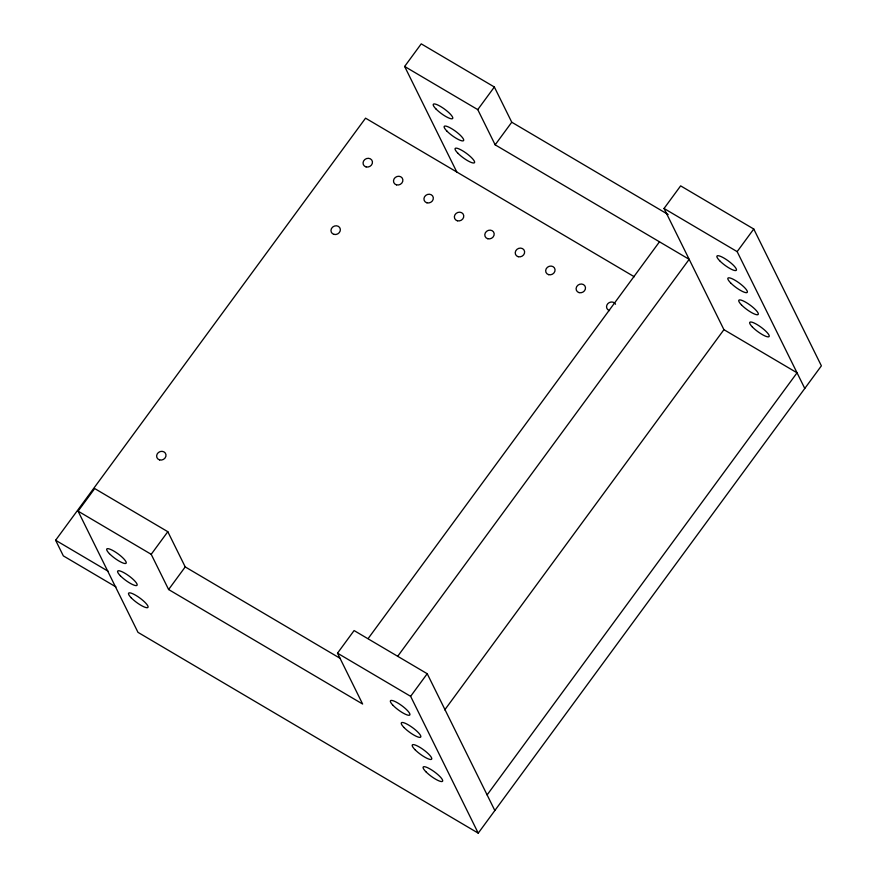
<?xml version="1.0" encoding="UTF-8"?>
<svg xmlns="http://www.w3.org/2000/svg" width="877" height="877" viewBox="0 0 877 877"><rect width="100%" height="100%" fill="white"/><g stroke="black" fill="none" stroke-linecap="round" stroke-linejoin="round"><path stroke-width="1.32" d="M115.983 586.954L63.341 555.886L55.613 540.254L365.556 118.165L634.29 276.759M487.119 794.902L797.05 372.813L723.931 329.664L664.042 208.474L680.64 185.869L753.76 229.018L821.387 365.841L478.239 833.15L137.985 632.35L78.086 511.159L94.694 488.555L167.814 531.703L185.222 566.915L340.155 658.353M456.796 172.013L404.637 66.466L421.234 43.85L494.354 86.998L511.762 122.221L668.153 214.514M494.847 810.534L427.22 673.722L354.1 630.563L337.502 653.179L362.629 704.034L168.614 589.53L151.206 554.319L167.814 531.703M397.851 656.073L689.169 259.329L495.154 144.826L477.757 109.614L494.354 86.998M168.614 589.53L185.222 566.915M495.154 144.826L511.762 122.221M368.154 638.544L659.482 241.8M478.239 833.15L410.622 696.327L427.22 673.722M804.779 388.445L737.162 251.633L753.76 229.018M444.749 709.877L723.931 329.664M664.042 208.474L737.162 251.633M404.637 66.466L477.757 109.614M337.502 653.179L410.622 696.327M78.086 511.159L151.206 554.319M55.613 540.254L108.255 571.322M609.548 310.59A4.802 4.275 -26.3 0 1 607.827 303.65A4.802 4.275 -26.3 0 1 615.533 304.22M393.115 705.426A12.004 2.741 36.3 0 0 409.581 715.15A12.004 2.741 36.3 0 0 397.73 702.959A12.004 2.741 36.3 0 0 393.115 705.426M109.428 553.661A12.004 2.741 36.3 0 0 125.904 563.385A12.004 2.741 36.3 0 0 114.043 551.194A12.004 2.741 36.3 0 0 109.428 553.661M414.953 749.616A12.004 2.741 36.3 0 0 431.429 759.339A12.004 2.741 36.3 0 0 419.568 747.149A12.004 2.741 36.3 0 0 414.953 749.616M425.871 771.716A12.004 2.741 36.3 0 0 442.348 781.429A12.004 2.741 36.3 0 0 430.486 769.239A12.004 2.741 36.3 0 0 425.871 771.716M404.034 727.526A12.004 2.741 36.3 0 0 420.511 737.239A12.004 2.741 36.3 0 0 408.649 725.049A12.004 2.741 36.3 0 0 404.034 727.526M120.346 575.75A12.004 2.741 36.3 0 0 136.823 585.474A12.004 2.741 36.3 0 0 124.962 573.284A12.004 2.741 36.3 0 0 120.346 575.75M131.265 597.851A12.004 2.741 36.3 0 0 147.742 607.575A12.004 2.741 36.3 0 0 135.88 595.384A12.004 2.741 36.3 0 0 131.265 597.851M457.805 153.146A12.004 2.741 36.3 0 0 474.282 162.87A12.004 2.741 36.3 0 0 462.42 150.68A12.004 2.741 36.3 0 0 457.805 153.146M741.493 304.911A12.004 2.741 36.3 0 0 757.969 314.635A12.004 2.741 36.3 0 0 746.108 302.444A12.004 2.741 36.3 0 0 741.493 304.911M730.574 282.822A12.004 2.741 36.3 0 0 747.051 292.545A12.004 2.741 36.3 0 0 735.189 280.355A12.004 2.741 36.3 0 0 730.574 282.822M752.411 327.011A12.004 2.741 36.3 0 0 768.888 336.735A12.004 2.741 36.3 0 0 757.026 324.545A12.004 2.741 36.3 0 0 752.411 327.011M719.655 260.732A12.004 2.741 36.3 0 0 736.132 270.445A12.004 2.741 36.3 0 0 724.27 258.255A12.004 2.741 36.3 0 0 719.655 260.732M446.886 131.057A12.004 2.741 36.3 0 0 463.363 140.78A12.004 2.741 36.3 0 0 451.502 128.59A12.004 2.741 36.3 0 0 446.886 131.057M435.968 108.956A12.004 2.741 36.3 0 0 452.444 118.68A12.004 2.741 36.3 0 0 440.583 106.49A12.004 2.741 36.3 0 0 435.968 108.956M333.973 234.378A4.802 4.275 -26.3 0 0 340.309 229.083A4.802 4.275 -26.3 0 0 332.701 227.022A4.802 4.275 -26.3 0 0 333.973 234.378M159.636 459.921A4.802 4.275 -26.3 0 0 165.961 454.626A4.802 4.275 -26.3 0 0 158.364 452.565A4.802 4.275 -26.3 0 0 159.636 459.921M366.071 166.904A4.802 4.275 -26.3 0 0 372.407 161.598A4.802 4.275 -26.3 0 0 364.799 159.537A4.802 4.275 -26.3 0 0 366.071 166.904M396.503 184.861A4.802 4.275 -26.3 0 0 402.839 179.566A4.802 4.275 -26.3 0 0 395.242 177.494A4.802 4.275 -26.3 0 0 396.503 184.861M426.946 202.817A4.802 4.275 -26.3 0 0 433.282 197.522A4.802 4.275 -26.3 0 0 425.674 195.461A4.802 4.275 -26.3 0 0 426.946 202.817M457.377 220.785A4.802 4.275 -26.3 0 0 463.714 215.479A4.802 4.275 -26.3 0 0 456.106 213.418A4.802 4.275 -26.3 0 0 457.377 220.785M487.809 238.741A4.802 4.275 -26.3 0 0 494.146 233.446A4.802 4.275 -26.3 0 0 486.538 231.375A4.802 4.275 -26.3 0 0 487.809 238.741M518.241 256.709A4.802 4.275 -26.3 0 0 524.578 251.403A4.802 4.275 -26.3 0 0 516.97 249.342A4.802 4.275 -26.3 0 0 518.241 256.709M548.673 274.665A4.802 4.275 -26.3 0 0 555.009 269.371A4.802 4.275 -26.3 0 0 547.412 267.299A4.802 4.275 -26.3 0 0 548.673 274.665M579.116 292.622A4.802 4.275 -26.3 0 0 585.452 287.327A4.802 4.275 -26.3 0 0 577.844 285.255A4.802 4.275 -26.3 0 0 579.116 292.622"/></g></svg>
